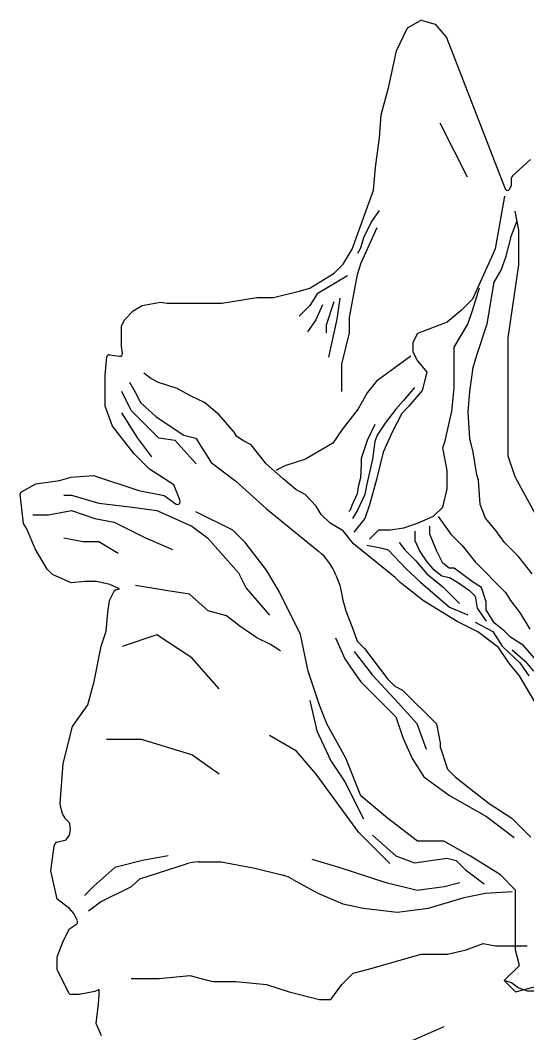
# Model space of a CAD drawing. Extents: x 0 to 2.83, y 0 to 4.95.
# Drawn here: x -0.001 to 1.059, y 2.834 to 4.952 of the extents above; entities that cross this region are included whole.
import ezdxf

# ---------------------------------------------------------------- set-up
doc = ezdxf.new("R2010")
doc.units = 0
doc.layers.add('WHITE', color=7, linetype='CONTINUOUS')

msp = doc.modelspace()

# ---------------------------------------------------------------- linework, layer by layer
at = {"layer": 'WHITE', "linetype": 'CONTINUOUS'}
for p, q in [((0.808399, 4.936699), (0.8352, 4.951799)), ((0.838999, 4.9523), (0.865599, 4.944499)), ((0.865599, 4.944499), (0.889699, 4.916399)), ((0.785, 4.888899), (0.808399, 4.936699)), ((0.889699, 4.916399), (1.0123, 4.599899)), ((0.768899, 4.814), (0.785, 4.888899)), ((0.7533, 4.7547), (0.768899, 4.814)), ((0.7493, 4.7073), (0.7533, 4.7547)), ((0.9332, 4.6244), (0.876399, 4.737599)), ((0.741299, 4.644499), (0.7493, 4.7073)), ((0.737299, 4.597499), (0.741299, 4.644499)), ((1.0273, 4.6269), (1.0649, 4.661099)), ((1.025699, 4.6072), (1.025699, 4.6233)), ((1.021399, 4.599299), (1.025699, 4.6072)), ((0.7218, 4.5545), (0.737299, 4.597499)), ((1.0108, 4.5844), (0.991599, 4.4744)), ((0.6927, 4.474199), (0.7218, 4.5545)), ((0.7324, 4.5296), (0.749599, 4.5548)), ((1.032799, 4.553199), (1.039999, 4.513599)), ((0.7116, 4.4456), (0.7444, 4.519199)), ((0.716799, 4.4984), (0.7324, 4.5296)), ((1.0252, 4.502399), (1.036399, 4.531599)), ((1.039999, 4.513599), (1.039999, 4.4408)), ((0.710399, 4.476399), (0.716799, 4.4984)), ((1.0144, 4.459199), (1.0252, 4.502399)), ((0.6736, 4.442599), (0.6927, 4.474199)), ((0.7044, 4.4656), (0.710399, 4.476399)), ((0.991599, 4.4744), (0.9872, 4.464799)), ((0.9872, 4.464799), (0.944, 4.3692)), ((1.0036, 4.429999), (1.0144, 4.459199)), ((0.6546, 4.4236), (0.6736, 4.442599)), ((0.703599, 4.421199), (0.7116, 4.4456)), ((0.989199, 4.404799), (1.0036, 4.429999)), ((1.039999, 4.4408), (1.018, 4.288799)), ((0.6042, 4.392199), (0.6546, 4.4236)), ((0.682399, 4.418399), (0.619599, 4.380799)), ((0.6872, 4.3312), (0.703599, 4.421199)), ((0.582, 4.385799), (0.6042, 4.392199)), ((0.944, 4.3456), (0.9584, 4.393199)), ((0.974399, 4.317599), (0.989199, 4.404799)), ((0.420199, 4.3607), (0.4934, 4.373099)), ((0.4934, 4.373099), (0.528199, 4.373099)), ((0.528199, 4.373099), (0.582, 4.385799)), ((0.619599, 4.380799), (0.603999, 4.355999)), ((0.6668, 4.3716), (0.660399, 4.3276)), ((0.944, 4.3692), (0.92, 4.3456)), ((0.2167, 4.326499), (0.234999, 4.344799)), ((0.234999, 4.344799), (0.2535, 4.3562)), ((0.2535, 4.3562), (0.291999, 4.3631)), ((0.291999, 4.3631), (0.3061, 4.3607)), ((0.3061, 4.3607), (0.420199, 4.3607)), ((0.603999, 4.355999), (0.582, 4.334)), ((0.6308, 4.3576), (0.6164, 4.326)), ((0.654399, 4.363999), (0.638, 4.314799)), ((0.92, 4.3456), (0.8912, 4.321599)), ((0.9344, 4.3168), (0.944, 4.3456)), ((0.210099, 4.312699), (0.2167, 4.326499)), ((0.6164, 4.326), (0.5992, 4.301199)), ((0.660399, 4.3276), (0.643199, 4.248)), ((0.6872, 4.298799), (0.6872, 4.3312)), ((0.210099, 4.2711), (0.210099, 4.312699)), ((0.638, 4.314799), (0.638, 4.298799)), ((0.8912, 4.321599), (0.8292, 4.297599)), ((0.9056, 4.269199), (0.9344, 4.3168)), ((0.952799, 4.252399), (0.974399, 4.317599)), ((0.670799, 4.2332), (0.6872, 4.298799)), ((0.8292, 4.297599), (0.819599, 4.2788)), ((1.018, 4.288799), (1.018, 4.041999)), ((0.2122, 4.255499), (0.210099, 4.2711)), ((0.819599, 4.2788), (0.819599, 4.2596)), ((0.819599, 4.2596), (0.8292, 4.240399)), ((0.9056, 4.183199), (0.9056, 4.269199)), ((0.1761, 4.2108), (0.1797, 4.248799)), ((0.185499, 4.2533), (0.206499, 4.249899)), ((0.8148, 4.25), (0.781599, 4.225999)), ((0.8292, 4.240399), (0.848399, 4.2164)), ((0.945599, 4.226799), (0.952799, 4.252399)), ((0.670799, 4.176), (0.670799, 4.2332)), ((0.781599, 4.225999), (0.7432, 4.197599)), ((0.938399, 4.176), (0.945599, 4.226799)), ((0.1761, 4.1458), (0.1761, 4.2108)), ((0.2272, 4.1956), (0.238399, 4.1764)), ((0.2716, 4.203599), (0.256799, 4.214799)), ((0.287999, 4.195199), (0.2716, 4.203599)), ((0.7432, 4.197599), (0.723999, 4.1736)), ((0.848399, 4.2164), (0.8388, 4.1784)), ((0.230399, 4.136799), (0.2108, 4.176)), ((0.238399, 4.1764), (0.25, 4.1536)), ((0.326799, 4.1824), (0.287999, 4.195199)), ((0.3544, 4.1676), (0.326799, 4.1824)), ((0.822399, 4.1848), (0.7996, 4.157199)), ((0.8388, 4.1784), (0.81, 4.1448)), ((0.900799, 4.1352), (0.9056, 4.183199)), ((0.9348, 4.1328), (0.938399, 4.176)), ((0.25, 4.1536), (0.282799, 4.1236)), ((0.383599, 4.1536), (0.3544, 4.1676)), ((0.414799, 4.1272), (0.383599, 4.1536)), ((0.723999, 4.1736), (0.7048, 4.139999)), ((0.7996, 4.157199), (0.783599, 4.139599)), ((0.1914, 4.1037), (0.1761, 4.1458)), ((0.2448, 4.0788), (0.2108, 4.131999)), ((0.288399, 4.0788), (0.230399, 4.136799)), ((0.7048, 4.139999), (0.671599, 4.097199)), ((0.783599, 4.139599), (0.762799, 4.111999)), ((0.81, 4.1448), (0.796, 4.1304)), ((0.886799, 4.0732), (0.900799, 4.1352)), ((0.938399, 4.0784), (0.9348, 4.1328)), ((0.282799, 4.1236), (0.3404, 4.085199)), ((0.446, 4.091599), (0.414799, 4.1272)), ((0.762799, 4.111999), (0.744799, 4.084799)), ((0.796, 4.1304), (0.776799, 4.0924)), ((0.236499, 4.0458), (0.1914, 4.1037)), ((0.450399, 4.082799), (0.446, 4.091599)), ((0.671599, 4.097199), (0.6524, 4.068399)), ((0.74, 4.1072), (0.723999, 4.073599)), ((0.776799, 4.0924), (0.7576, 4.0492)), ((0.273999, 4.039999), (0.2448, 4.0788)), ((0.3224, 4.073999), (0.288399, 4.0788)), ((0.3664, 4.025199), (0.3224, 4.073999)), ((0.3404, 4.085199), (0.365999, 4.0788)), ((0.365999, 4.0788), (0.398, 4.027599)), ((0.4636, 4.073599), (0.450399, 4.082799)), ((0.4812, 4.064799), (0.4636, 4.073599)), ((0.6524, 4.068399), (0.5952, 4.0348)), ((0.723999, 4.073599), (0.711199, 4.036399)), ((0.74, 4.072), (0.735199, 4.0348)), ((0.744799, 4.084799), (0.74, 4.072)), ((0.882, 4.0588), (0.886799, 4.0732)), ((0.945599, 4.0492), (0.938399, 4.0784)), ((0.512399, 4.025199), (0.4812, 4.064799)), ((0.7576, 4.0492), (0.7432, 3.992)), ((0.8912, 4.011199), (0.882, 4.0588)), ((0.952799, 4.001999), (0.945599, 4.0492)), ((0.268599, 4.013599), (0.236499, 4.0458)), ((0.398, 4.027599), (0.4496, 3.9888)), ((0.5952, 4.0348), (0.551999, 4.0208)), ((0.711199, 4.036399), (0.711199, 4.025199)), ((0.735199, 4.0348), (0.7224, 3.98)), ((1.018, 4.041999), (1.032799, 3.998399)), ((0.319999, 3.9814), (0.268599, 4.013599)), ((0.547999, 3.993999), (0.512399, 4.025199)), ((0.551999, 4.0208), (0.5328, 4.011199)), ((0.711199, 4.025199), (0.709599, 3.996)), ((0.8912, 3.9728), (0.8912, 4.011199)), ((0.031099, 3.983099), (0.080499, 3.990299)), ((0.080499, 3.990299), (0.1054, 3.997499)), ((0.1054, 3.997499), (0.1518, 4.000699)), ((0.1518, 4.000699), (0.2468, 3.969)), ((0.4496, 3.9888), (0.513599, 3.9312)), ((0.5744, 3.9716), (0.547999, 3.993999)), ((0.709599, 3.996), (0.7048, 3.976799)), ((0.7432, 3.992), (0.728799, 3.939599)), ((0.956399, 3.991199), (0.952799, 4.001999)), ((0.959999, 3.940399), (0.956399, 3.991199)), ((1.032799, 3.998399), (1.079599, 3.9112)), ((0.0013, 3.966399), (0.031099, 3.983099)), ((0.2468, 3.969), (0.2998, 3.9586)), ((0.3325, 3.950099), (0.319999, 3.9814)), ((0.593999, 3.961199), (0.5744, 3.9716)), ((0.702799, 3.962399), (0.6916, 3.937999)), ((0.7048, 3.976799), (0.702799, 3.962399)), ((0.7224, 3.98), (0.7192, 3.960799)), ((0.882, 3.934799), (0.8912, 3.9728)), ((0.0054, 3.900199), (-0.0012, 3.961499)), ((0.09, 3.959599), (0.105999, 3.959599)), ((0.105999, 3.959599), (0.162799, 3.9432)), ((0.162799, 3.9432), (0.228, 3.935199)), ((0.2998, 3.9586), (0.3248, 3.941099)), ((0.3327, 3.945499), (0.3325, 3.950099)), ((0.6172, 3.9368), (0.593999, 3.961199)), ((0.7192, 3.960799), (0.702799, 3.9268)), ((0.057599, 3.9188), (0.105999, 3.9272)), ((0.105999, 3.9272), (0.154799, 3.910799)), ((0.228, 3.935199), (0.284399, 3.9272)), ((0.284399, 3.9272), (0.3576, 3.894799)), ((0.443199, 3.886399), (0.365999, 3.924799)), ((0.513599, 3.9312), (0.622399, 3.8424)), ((0.6276, 3.919199), (0.6172, 3.9368)), ((0.688399, 3.9284), (0.685199, 3.925199)), ((0.6916, 3.937999), (0.688399, 3.9284)), ((0.702799, 3.9268), (0.693199, 3.910799)), ((0.728799, 3.939599), (0.7192, 3.910799)), ((0.8628, 3.9156), (0.882, 3.934799)), ((0.970799, 3.9112), (0.959999, 3.940399)), ((0.0126, 3.8893), (0.0054, 3.900199)), ((0.0252, 3.9188), (0.057599, 3.9188)), ((0.154799, 3.910799), (0.195199, 3.9028)), ((0.195199, 3.9028), (0.260399, 3.870399)), ((0.646399, 3.9012), (0.6276, 3.919199)), ((0.6736, 3.884799), (0.646399, 3.9012)), ((0.7192, 3.910799), (0.695599, 3.881999)), ((0.8004, 3.891599), (0.8292, 3.9012)), ((0.8292, 3.9012), (0.8628, 3.9156)), ((0.871999, 3.914799), (0.8988, 3.878)), ((0.992799, 3.885999), (0.970799, 3.9112)), ((0.0302, 3.8473), (0.0126, 3.8893)), ((0.3576, 3.894799), (0.389999, 3.870399)), ((0.4688, 3.8608), (0.443199, 3.886399)), ((0.6952, 3.858), (0.6736, 3.884799)), ((0.728799, 3.867599), (0.748, 3.8868)), ((0.748, 3.8868), (0.772, 3.8868)), ((0.772, 3.8868), (0.8004, 3.891599)), ((0.823599, 3.884), (0.823599, 3.864799)), ((0.854799, 3.878), (0.854799, 3.894799)), ((0.868399, 3.844), (0.854799, 3.878)), ((0.8988, 3.878), (0.922399, 3.854399)), ((1.0108, 3.8608), (0.992799, 3.885999)), ((0.09, 3.870399), (0.1304, 3.8624)), ((0.1304, 3.8624), (0.162799, 3.8624)), ((0.162799, 3.8624), (0.2036, 3.838)), ((0.260399, 3.870399), (0.3172, 3.845999)), ((0.389999, 3.870399), (0.4548, 3.797199)), ((0.513599, 3.802799), (0.4688, 3.8608)), ((0.782, 3.7876), (0.6952, 3.858)), ((0.790799, 3.8608), (0.802399, 3.8452)), ((0.823599, 3.864799), (0.833599, 3.841599)), ((1.039999, 3.831599), (1.0108, 3.8608)), ((0.055199, 3.804699), (0.0302, 3.8473)), ((0.7228, 3.8552), (0.751999, 3.8492)), ((0.751999, 3.8492), (0.767599, 3.8452)), ((0.767599, 3.8452), (0.8044, 3.8064)), ((0.802399, 3.8452), (0.8256, 3.822)), ((0.833599, 3.841599), (0.8488, 3.819999)), ((0.882, 3.817199), (0.868399, 3.844)), ((0.922399, 3.854399), (0.949199, 3.820399)), ((0.8256, 3.822), (0.8488, 3.7948)), ((0.8488, 3.819999), (0.8604, 3.8064)), ((0.8952, 3.807199), (0.882, 3.817199)), ((0.949199, 3.820399), (1.0132, 3.7564)), ((1.068799, 3.7952), (1.039999, 3.831599)), ((0.065899, 3.793999), (0.055199, 3.804699)), ((0.1054, 3.776099), (0.065899, 3.793999)), ((0.4548, 3.797199), (0.471199, 3.7648)), ((0.5396, 3.757999), (0.513599, 3.802799)), ((0.8044, 3.8064), (0.8352, 3.7776)), ((0.8488, 3.7948), (0.882, 3.767999)), ((0.8604, 3.8064), (0.879999, 3.791199)), ((0.9056, 3.807199), (0.8952, 3.807199)), ((0.945999, 3.776799), (0.9056, 3.807199)), ((0.133699, 3.779299), (0.1054, 3.776099)), ((0.158199, 3.779299), (0.133699, 3.779299)), ((0.186299, 3.772599), (0.158199, 3.779299)), ((0.206499, 3.7636), (0.186299, 3.772599)), ((0.658399, 3.792399), (0.6664, 3.7716)), ((0.6664, 3.7716), (0.6704, 3.7548)), ((0.7928, 3.776799), (0.782, 3.7876)), ((0.8416, 3.7388), (0.7928, 3.776799)), ((0.8352, 3.7776), (0.8956, 3.725199)), ((0.879999, 3.791199), (0.8956, 3.787199)), ((0.8956, 3.787199), (0.9128, 3.7776)), ((0.9128, 3.7776), (0.938, 3.759999)), ((0.9628, 3.766799), (0.945999, 3.776799)), ((0.185399, 3.7392), (0.195099, 3.7592)), ((0.1985, 3.761899), (0.206499, 3.7636)), ((0.302799, 3.759999), (0.2396, 3.7704)), ((0.3524, 3.752799), (0.302799, 3.759999)), ((0.3912, 3.7176), (0.3524, 3.752799)), ((0.471199, 3.7648), (0.519599, 3.7084)), ((0.584399, 3.667999), (0.5396, 3.757999)), ((0.6704, 3.7548), (0.6728, 3.74)), ((0.882, 3.767999), (0.9168, 3.7328)), ((0.938, 3.759999), (0.949599, 3.748399)), ((0.9728, 3.736399), (0.9628, 3.766799)), ((1.0132, 3.7564), (1.0232, 3.739599)), ((0.1817, 3.7142), (0.185399, 3.7392)), ((0.6728, 3.74), (0.679199, 3.7176)), ((0.912, 3.6956), (0.8416, 3.7388)), ((0.949599, 3.748399), (0.953599, 3.7232)), ((0.9728, 3.719599), (0.9728, 3.736399)), ((1.0232, 3.739599), (1.043599, 3.7128)), ((0.1781, 3.675499), (0.1817, 3.7142)), ((0.43, 3.7072), (0.3912, 3.7176)), ((0.679199, 3.7176), (0.6948, 3.677999)), ((0.8956, 3.725199), (0.934, 3.709599)), ((0.953599, 3.7232), (0.9728, 3.696)), ((0.9896, 3.692399), (0.9728, 3.719599)), ((1.043599, 3.7128), (1.063599, 3.679199)), ((0.458, 3.686), (0.43, 3.7072)), ((0.9552, 3.673599), (0.912, 3.6956)), ((0.949599, 3.6944), (0.9864, 3.674799)), ((1.009999, 3.6756), (0.9896, 3.692399)), ((0.167799, 3.644), (0.1781, 3.675499)), ((0.284399, 3.667599), (0.2116, 3.643199)), ((0.3576, 3.619199), (0.284399, 3.667599)), ((0.4932, 3.6612), (0.458, 3.686)), ((0.600399, 3.591599), (0.584399, 3.667999)), ((0.6948, 3.677999), (0.702799, 3.6544)), ((0.998399, 3.6412), (0.9552, 3.673599)), ((0.9864, 3.674799), (1.006, 3.644)), ((1.0232, 3.6624), (1.009999, 3.6756)), ((0.5216, 3.6472), (0.4932, 3.6612)), ((0.5392, 3.636399), (0.5216, 3.6472)), ((0.657599, 3.6616), (0.6768, 3.617599)), ((0.702799, 3.6544), (0.7184, 3.638799)), ((1.0504, 3.6456), (1.0232, 3.6624)), ((1.0908, 3.5984), (1.0504, 3.6456)), ((0.1533, 3.569999), (0.167799, 3.644)), ((0.5424, 3.633199), (0.5392, 3.636399)), ((0.696399, 3.6324), (0.735199, 3.5836)), ((0.7184, 3.638799), (0.765999, 3.575599)), ((1.019999, 3.608799), (0.998399, 3.6412)), ((1.006, 3.644), (1.042799, 3.6092)), ((1.027199, 3.635999), (1.054399, 3.612799)), ((0.4144, 3.554399), (0.3576, 3.619199)), ((0.6768, 3.617599), (0.696399, 3.588799)), ((1.042, 3.581599), (1.019999, 3.608799)), ((1.042799, 3.6092), (1.062, 3.582)), ((1.054399, 3.612799), (1.071599, 3.591599)), ((0.624, 3.5204), (0.600399, 3.591599)), ((0.696399, 3.588799), (0.710799, 3.5692)), ((0.735199, 3.5836), (0.788399, 3.525599)), ((1.074399, 3.5276), (1.042, 3.581599)), ((0.139799, 3.520999), (0.1533, 3.569999)), ((0.710799, 3.5692), (0.783599, 3.4964)), ((0.765999, 3.575599), (0.781599, 3.559999)), ((0.781599, 3.559999), (0.797599, 3.552)), ((0.797599, 3.552), (0.868399, 3.481199)), ((0.107799, 3.4762), (0.139799, 3.520999)), ((0.603999, 3.5304), (0.618799, 3.4672)), ((0.639599, 3.481199), (0.624, 3.5204)), ((0.788399, 3.525599), (0.8276, 3.482)), ((0.783599, 3.4964), (0.798399, 3.4528)), ((0.0885, 3.3986), (0.107799, 3.4762)), ((0.679199, 3.41), (0.639599, 3.481199)), ((0.8276, 3.482), (0.8468, 3.4284)), ((0.868399, 3.481199), (0.876399, 3.4416)), ((0.576399, 3.4244), (0.519599, 3.456799)), ((0.618799, 3.4672), (0.647599, 3.4044)), ((0.252, 3.4488), (0.179199, 3.4488)), ((0.3576, 3.416399), (0.252, 3.4488)), ((0.798399, 3.4528), (0.8176, 3.409199)), ((0.876399, 3.4416), (0.876399, 3.433599)), ((0.876399, 3.433599), (0.892, 3.386399)), ((0.4144, 3.375999), (0.3576, 3.416399)), ((0.6172, 3.375999), (0.576399, 3.4244)), ((0.082099, 3.3152), (0.0885, 3.3986)), ((0.647599, 3.4044), (0.6768, 3.360399)), ((0.710799, 3.331199), (0.679199, 3.41)), ((0.8176, 3.409199), (0.842, 3.370399)), ((0.706399, 3.2544), (0.6172, 3.375999)), ((0.842, 3.370399), (0.8956, 3.331599)), ((0.892, 3.386399), (0.907999, 3.370399)), ((0.907999, 3.370399), (0.9472, 3.3392)), ((0.6768, 3.360399), (0.716, 3.282799)), ((0.765999, 3.283999), (0.710799, 3.331199)), ((0.8956, 3.331599), (0.9732, 3.2876)), ((0.9472, 3.3392), (0.978799, 3.3152)), ((0.083999, 3.3029), (0.082099, 3.3152)), ((0.978799, 3.3152), (1.026399, 3.283999)), ((0.9732, 3.2876), (1.0312, 3.243999)), ((0.103699, 3.2609), (0.102399, 3.272399)), ((0.8292, 3.236399), (0.765999, 3.283999)), ((1.026399, 3.283999), (1.0656, 3.2444)), ((0.0947, 3.239), (0.1014, 3.248699)), ((0.1014, 3.248699), (0.103699, 3.2609)), ((0.7712, 3.189599), (0.706399, 3.2544)), ((0.735199, 3.2488), (0.783599, 3.205199)), ((0.062899, 3.173899), (0.0693, 3.2255)), ((0.0693, 3.2255), (0.0715, 3.2313)), ((0.075, 3.234299), (0.0947, 3.239)), ((0.8844, 3.236399), (0.8292, 3.236399)), ((0.939599, 3.204799), (0.8844, 3.236399)), ((0.307999, 3.205199), (0.2544, 3.1956)), ((0.783599, 3.205199), (0.822799, 3.190799)), ((0.822799, 3.190799), (0.890399, 3.2004)), ((0.890399, 3.2004), (0.91, 3.1956)), ((1.002799, 3.1656), (0.939599, 3.204799)), ((0.1964, 3.180799), (0.152799, 3.141999)), ((0.2544, 3.1956), (0.1964, 3.180799)), ((0.2484, 3.157599), (0.345999, 3.1888)), ((0.3704, 3.1928), (0.418799, 3.1928)), ((0.418799, 3.1928), (0.488799, 3.1796)), ((0.488799, 3.1796), (0.548399, 3.164799)), ((0.6656, 3.1812), (0.608799, 3.197599)), ((0.763199, 3.148799), (0.6656, 3.1812)), ((0.91, 3.1956), (0.9296, 3.176)), ((0.0759, 3.115099), (0.062899, 3.173899)), ((0.231199, 3.141599), (0.2484, 3.157599)), ((0.9296, 3.176), (0.9684, 3.1472)), ((1.034, 3.134), (1.002799, 3.1656)), ((0.152799, 3.141999), (0.1332, 3.1228)), ((0.1668, 3.1096), (0.231199, 3.141599)), ((0.5684, 3.156399), (0.6204, 3.127199)), ((0.828, 3.1328), (0.763199, 3.148799)), ((0.8848, 3.140799), (0.828, 3.1328)), ((0.9172, 3.148799), (0.8848, 3.140799)), ((0.1018, 3.0957), (0.0759, 3.115099)), ((0.6204, 3.127199), (0.6728, 3.1052)), ((0.851999, 3.0964), (0.9264, 3.1184)), ((0.9264, 3.1184), (0.970399, 3.127199)), ((0.970399, 3.127199), (1.027199, 3.1312)), ((1.034, 3.007999), (1.034, 3.134)), ((0.110699, 3.0848), (0.1018, 3.0957)), ((0.1412, 3.090399), (0.1668, 3.1096)), ((0.6728, 3.1052), (0.7164, 3.0964)), ((0.7164, 3.0964), (0.7864, 3.087599)), ((0.7864, 3.087599), (0.851999, 3.0964)), ((0.118199, 3.069299), (0.110699, 3.0848)), ((0.088699, 3.026999), (0.101599, 3.0531)), ((0.101599, 3.0531), (0.1164, 3.0629)), ((0.075699, 2.994299), (0.088699, 3.026999)), ((0.892, 3), (0.9308, 3.0088)), ((0.9308, 3.0088), (0.966, 3.022)), ((0.966, 3.022), (0.991999, 3.0176)), ((0.991999, 3.0176), (1.057999, 3.0176)), ((0.075699, 2.9681), (0.075699, 2.994299)), ((0.7264, 2.9684), (0.836799, 3)), ((0.836799, 3), (0.892, 3)), ((1.042, 2.976399), (1.034, 3.007999)), ((0.1005, 2.918499), (0.075699, 2.9681)), ((0.6948, 2.9604), (0.7264, 2.9684)), ((1.0104, 2.944799), (1.042, 2.976399)), ((0.2308, 2.949199), (0.2892, 2.949199)), ((0.2892, 2.949199), (0.353199, 2.9556)), ((0.353199, 2.9556), (0.387199, 2.946)), ((0.671199, 2.9368), (0.6948, 2.9604)), ((1.034, 2.9212), (1.191599, 2.9632)), ((0.163699, 2.926199), (0.1544, 2.9221)), ((0.163699, 2.914799), (0.163699, 2.926199)), ((0.4092, 2.9428), (0.4496, 2.9428)), ((0.4496, 2.9428), (0.513599, 2.9368)), ((0.513599, 2.9368), (0.5608, 2.9212)), ((0.647599, 2.9052), (0.671199, 2.9368)), ((1.0104, 2.944799), (1.034, 2.9212)), ((1.0252, 2.94), (1.0104, 2.944799)), ((1.039199, 2.9296), (1.0252, 2.94)), ((1.058799, 2.922399), (1.039199, 2.9296)), ((0.1221, 2.915699), (0.104999, 2.915699)), ((0.1544, 2.9221), (0.1221, 2.915699)), ((0.1621, 2.896199), (0.163699, 2.914799)), ((0.5608, 2.9212), (0.624, 2.9052)), ((0.624, 2.9052), (0.647599, 2.9052)), ((1.081599, 2.922399), (1.058799, 2.922399)), ((0.157299, 2.854899), (0.1621, 2.896199)), ((0.168699, 2.8292), (0.157299, 2.854899)), ((0.8116, 2.8168), (0.8848, 2.848799))]:
    msp.add_line(p, q, dxfattribs=at)
for centre, radius, start, end in [((0.8377, 4.9474), 0.00506, 75.14157, 119.6044), ((1.030699, 4.6233), 0.004999, 133.3622, 180), ((1.016999, 4.601699), 0.005032, 200.9558, 331.3904), ((0.184699, 4.248299), 0.005024, 80.9108, 174.2894), ((0.207299, 4.254799), 0.004964, 260.7274, 8.130053), ((0.0037, 3.961999), 0.004925, 118.6104, 185.8263), ((0.3277, 3.945199), 0.005021, 234.7276, 3.43284), ((0.5464, 3.7497), 0.119871, 20.86926, 50.65342), ((0.199599, 3.757), 0.005008, 102.6531, 153.9465), ((0.124799, 3.309199), 0.041282, 188.7775, 233.7686), ((0.097499, 3.271899), 0.004925, 5.826342, 54.0575), ((0.0762, 3.2295), 0.005032, 104.0367, 159.0442), ((0.370999, 3.1128), 0.080006, 90.4297, 108.2085), ((0.5277, 3.087499), 0.080023, 59.42921, 75.00862), ((0.1137, 3.067), 0.004909, 303.3664, 27.06994), ((0.409599, 3.0228), 0.08, 253.7398, 269.7135), ((0.104999, 2.9207), 0.004999, 206.0548, 270)]:
    msp.add_arc(centre, radius, start, end, dxfattribs=at)

doc.saveas('drawing.dxf')
